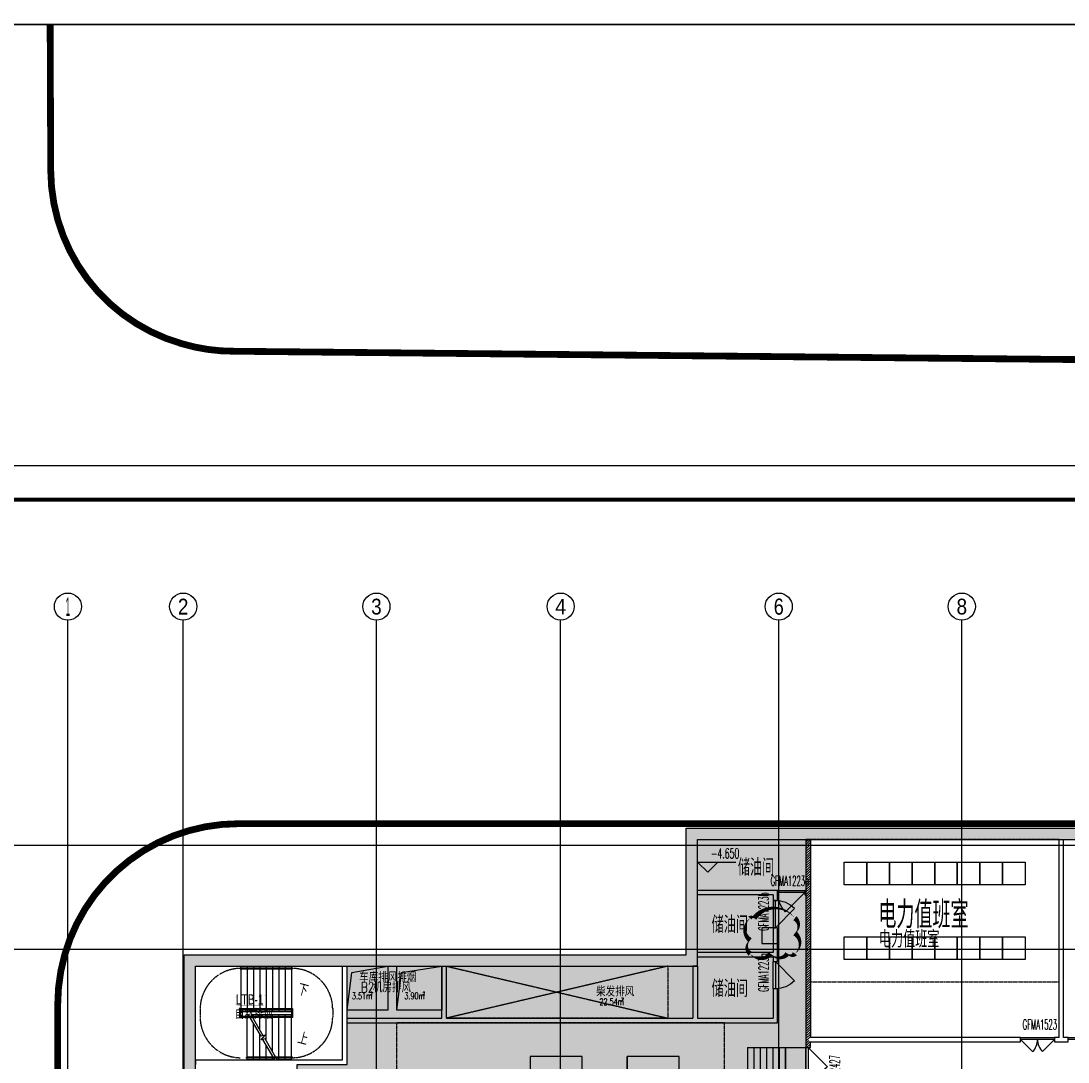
# Model space of a CAD drawing. Extents: x -12047294 to -5625356, y -1456591 to -622873.
# Drawn here: x -6088164 to -6041836, y -668914 to -622873 of the extents above; entities that cross this region are included whole.
import ezdxf
from ezdxf.enums import TextEntityAlignment as Align

# ---------------------------------------------------------------- set-up
doc = ezdxf.new("R2010")
doc.units = 0
doc.header["$LTSCALE"] = 10
doc.header["$MEASUREMENT"] = 0
for name, pattern in [('__DASH', [0.35, 0.25, -0.1]), ('DASH', [0.35, 0.25, -0.1]), ('DASHDOT', [1, 0.5, -0.25, 0, -0.25]), ('DOTE', [2.42, 2, -0.2, 0.02, -0.2])]:
    doc.linetypes.add(name, pattern=pattern)
for name, color, linetype in [('A-COLUMN', 10, 'Continuous'), ('A-COLUMNH', 252, 'Continuous'), ('A-DIMAXIS', 3, 'Continuous'), ('A-DIMELVE', 3, 'Continuous'), ('A-DIMLEAD', 130, 'Continuous'), ('A-DIMSYMB', 3, 'Continuous'), ('A-DOORWIN', 151, 'Continuous'), ('A-FireH', 6, 'Continuous'), ('A-Hatch-降板', 251, 'Continuous'), ('A-HOLE', 30, 'Continuous'), ('A-Hole-up', 40, 'DASH'), ('A-STAIR', 152, 'Continuous'), ('A-STAIRS', 150, 'Continuous'), ('A-stru-conc', 1, 'Continuous'), ('A-TEXTDOOR', 181, 'Continuous'), ('A-TextNum', 211, 'Continuous'), ('A-TextRoom', 7, 'Continuous'), ('A-TEXTROOM-AREA', 33, 'Continuous'), ('A-TK', 7, 'Continuous'), ('A-WALL', 2, 'Continuous'), ('AXIS_TEXT', 7, 'Continuous'), ('A用地红线', 10, 'Continuous'), ('DOTE', 9, 'DOTE'), ('EPD-SUBS-EQUI', 156, 'Continuous'), ('EPD-SUBS-NOTE', 156, 'Continuous'), ('EPD-SYST-NOTE', 156, 'Continuous'), ('EPD-TEXT', 156, 'Continuous'), ('PUB_HATCH', 252, 'Continuous'), ('图框', 7, 'Continuous'), ('电气', 156, 'Continuous')]:
    doc.layers.add(name, color=color, linetype=linetype)
doc.layers.add('A-本次修改', color=6, linetype='Continuous', plot=False)
doc.styles.add('_TCH_AXIS', font='tjromand.shx', dxfattribs={"bigfont": 'tjhts.shx'})
doc.styles.add('_TCH_DIM', font='tjromans.shx', dxfattribs={"width": 0.8, "bigfont": 'tjhztxt.shx'})
doc.styles.add('_TCH_SPACE', font='tjromans.shx', dxfattribs={"height": 5, "bigfont": 'tjhztxt.shx'})
doc.styles.add('_TCH_WINDOW', font='tjromans.shx', dxfattribs={"width": 0.7, "height": 3.5, "bigfont": 'tjhztxt.shx'})
doc.styles.add('CC', font='tj-romans1.shx', dxfattribs={"width": 0.6, "bigfont": 'tj-hztxt1.shx'})
doc.styles.add('COMPLEX', font='COMPLEX')
doc.styles.add('DIM_FONT', font='romanc.shx', dxfattribs={"width": 0.8, "bigfont": 'hztxt.shx'})
doc.styles.add('HZ', font='tjromans.shx', dxfattribs={"width": 0.6, "bigfont": 'tjhztxt.shx'})
doc.styles.add('TJ_hztxt', font='tjromans.shx', dxfattribs={"width": 0.7, "bigfont": 'tjhztxt.shx'})
doc.styles.add('TKZ1_tjhts.shx', font='tjromant.shx', dxfattribs={"bigfont": 'tjhts.shx'})
doc.styles.add('房间功能', font='tjromand.shx', dxfattribs={"width": 0.75, "bigfont": 'tjhts.shx'})
doc.styles.add('注解汉字', font='tjromans.shx', dxfattribs={"width": 0.75, "bigfont": 'tjhztxt.shx'})
doc.dimstyles.new('DIMN120', dxfattribs={"dimscale": 1.2, "dimtxt": 300, "dimasz": 100, "dimexe": 250, "dimexo": 300, "dimgap": 100, "dimtad": 1, "dimdec": 0, "dimzin": 0, "dimdsep": 46, "dimtxsty": 'DIM_FONT', "dimblk": 'ARCHTICK', "dimcen": 0.09, "dimclrt": 256, "dimazin": 2, "dimtfac": 1, "dimtdec": 0, "dimtix": 1, "dimtmove": 2, "dimatfit": 3, "dimldrblk": 'ARCHTICK', "dimfxl": 1, "dimtolj": 1, "dimtzin": 0, "dimarcsym": 0})
pattern_1 = [(45, (0, 53.85), (-53.0330298, 53.0330298), [])]

# ---------------------------------------------------------------- blocks, each defined once
blk = doc.blocks.new('fdsfasd4#$$$')
at = {"layer": 'A-COLUMNH'}
for points in [[(10143156, -2079809), (10143656, -2080309), (10143656, -2074709), (10143156, -2074209)], [(10120957, -2096209), (10121457, -2096709), (10121457, -2080309), (10120957, -2079809)], [(10120957, -2079809), (10121457, -2080309), (10143656, -2080309), (10143156, -2079809)]]:
    blk.add_hatch(color=256, dxfattribs=at).paths.add_polyline_path(points)
at = {"layer": 'PUB_HATCH'}
blk.add_hatch(color=256, dxfattribs=at).paths.add_polyline_path([(10143156, -2074209), (10143656, -2074709), (10182015, -2074709), (10182091, -2074209)])
at = {"layer": 'A-COLUMN'}
for p, q in [((10143156, -2074209), (10182091, -2074209)), ((10143156, -2079809), (10143156, -2074209)), ((10143656, -2074709), (10182015, -2074709)), ((10143656, -2080309), (10143656, -2074709)), ((10120957, -2096209), (10120957, -2079809)), ((10120957, -2079809), (10143156, -2079809)), ((10121457, -2096709), (10121457, -2080309)), ((10121457, -2080309), (10143656, -2080309))]:
    blk.add_line(p, q, dxfattribs=at)
blk = doc.blocks.new('A$C27871EEA')
at = {"layer": 'EPD-SUBS-EQUI'}
for points in [[(-9500, -1000), (-8500, -1000), (-8500, -2000), (-9500, -2000)], [(-8500, -1000), (-7500, -1000), (-7500, -2000), (-8500, -2000)], [(-7500, -1000), (-6500, -1000), (-6500, -2000), (-7500, -2000)], [(-6500, -1000), (-5500, -1000), (-5500, -2000), (-6500, -2000)], [(-5500, -1000), (-4500, -1000), (-4500, -2000), (-5500, -2000)], [(-4500, -1000), (-3500, -1000), (-3500, -2000), (-4500, -2000)], [(-3500, -1000), (-2500, -1000), (-2500, -2000), (-3500, -2000)], [(-2500, -1000), (-1500, -1000), (-1500, -2000), (-2500, -2000)], [(-9500, -4300), (-8500, -4300), (-8500, -5300), (-9500, -5300)], [(-8500, -4300), (-7500, -4300), (-7500, -5300), (-8500, -5300)], [(-7500, -4300), (-6500, -4300), (-6500, -5300), (-7500, -5300)], [(-6500, -4300), (-5500, -4300), (-5500, -5300), (-6500, -5300)], [(-5500, -4300), (-4500, -4300), (-4500, -5300), (-5500, -5300)], [(-4500, -4300), (-3500, -4300), (-3500, -5300), (-4500, -5300)], [(-3500, -4300), (-2500, -4300), (-2500, -5300), (-3500, -5300)], [(-2500, -4300), (-1500, -4300), (-1500, -5300), (-2500, -5300)]]:
    blk.add_lwpolyline(points, close=True, dxfattribs=at)
at = {"layer": 'EPD-SYST-NOTE', "linetype": 'DASH'}
blk.add_lwpolyline([(0, 0), (-11000, 0), (-11000, -6300), (0, -6300)], close=True, dxfattribs=at)
at = {"layer": 'EPD-TEXT', "style": 'CC', "width": 0.7}
blk.add_text('电力值班室', height=1200, rotation=0, dxfattribs=at).set_placement((-7992, -3928))
blk = doc.blocks.new('A$C37811BBD')
at = {"layer": 'A-DIMSYMB', "color": 0}
for points in [[(2380, -1000, 0, 0, 0), (-925, -1000, 0, 0, 0), (-925, -3150, 0, 0, 0), (390, -3150, 120, 0, 0), (840, -3150, 0, 0, 0)], [(2380, -3150, 0, 0, 0), (1570, -3150, 120, 0, 0), (1120, -3150, 0, 0, 0)]]:
    blk.add_lwpolyline(points, format="xyseb", dxfattribs=at)
at = {"layer": 'A-STAIR', "color": 0}
for p, q in [((0, 0), (2240, 0)), ((0, 0), (0, -2000)), ((-25, -75), (2290, -75)), ((-25, -75), (-25, -125)), ((-25, -125), (2290, -125)), ((280, 0), (280, -2000)), ((560, 0), (560, -2000)), ((840, 0), (840, -2000)), ((1120, 0), (1120, -2000)), ((1400, 0), (1400, -2000)), ((1680, 0), (1680, -2000)), ((1960, 0), (1960, -2000)), ((2240, 0), (2240, -2000)), ((2290, -75), (2290, -125)), ((-50, -2275), (-50, -1875)), ((-50, -1875), (2290, -1875)), ((2290, -2275), (-50, -2275)), ((0, -2225), (0, -1925)), ((0, -1925), (2240, -1925)), ((0, -2000), (2240, -2000)), ((2240, -2225), (0, -2225)), ((345, -2150), (280, -2150)), ((280, -4150), (280, -2150)), ((895, -3103), (345, -2150)), ((2240, -2150), (460, -2150)), ((995, -3076), (460, -2150)), ((560, -2323), (560, -2150)), ((840, -2808), (840, -2150)), ((1120, -3292), (1120, -2150)), ((1400, -3777), (1400, -2150)), ((1680, -4150), (1680, -2150)), ((1960, -4150), (1960, -2150)), ((2240, -1925), (2240, -2225)), ((2240, -4150), (2240, -2150)), ((2290, -1875), (2290, -2275)), ((560, -4150), (560, -2523)), ((840, -4150), (840, -3008)), ((1075, -3055), (895, -3103)), ((903, -3261), (1075, -3055)), ((1075, -3214), (903, -3261)), ((1500, -4150), (975, -3241)), ((1615, -4150), (1075, -3214)), ((1120, -4150), (1120, -3492)), ((2290, -4025), (255, -4025)), ((255, -4075), (255, -4025)), ((2290, -4075), (255, -4075)), ((1500, -4150), (280, -4150)), ((1400, -4150), (1400, -3977)), ((2240, -4150), (1615, -4150)), ((2290, -4075), (2290, -4025))]:
    blk.add_line(p, q, dxfattribs=at)
at = {"layer": 'A-STAIRS', "color": 253, "linetype": '__DASH'}
for points in [[(-1800, -1875), (-1800, -2250)], [(4065, -1875), (4065, -2250)]]:
    blk.add_lwpolyline(points, dxfattribs=at)
at = {"layer": 'A-STAIRS'}
blk.add_lwpolyline([(0, -2275), (0, -1875)], dxfattribs=at)
at = {"layer": 'A-STAIRS', "color": 253, "linetype": '__DASH'}
for centre, start, end in [((0, -1900), 90.7958, 180), ((2265, -1900), 0, 89.2042), ((0, -2250), 180, 269.2042), ((2265, -2250), 270.7958, 0)]:
    blk.add_arc(centre, 1800, start, end, dxfattribs=at)
at = {"layer": 'A-TK', "color": 0, "style": '_TCH_DIM', "width": 0.8}
for s, p in [('下', (2472, -1254)), ('上', (2472, -3404))]:
    blk.add_text(s, height=525, rotation=345.5304, dxfattribs=at).set_placement(p)
blk = doc.blocks.new('_ArchTick')
at = {"color": 0, "linetype": 'ByBlock', "const_width": 0.4}
blk.add_lwpolyline([(-0.5, -0.5), (0.5, 0.5)], dxfattribs=at)
blk = doc.blocks.new('*D96')
at = {"layer": 'Defpoints', "color": 0, "transparency": 16777216}
for p in [(5783, -256), (5359, -1756), (5783, -1756)]:
    blk.add_point(p, dxfattribs=at)
at = {"layer": '电气', "color": 0, "lineweight": -2, "transparency": 16777216}
for p, q in [((5483, -256), (5109, -256)), ((5359, -256), (5359, -1756)), ((5483, -1756), (5109, -1756))]:
    blk.add_line(p, q, dxfattribs=at)
at = {"layer": '电气', "color": 0, "lineweight": -2, "transparency": 16777216, "xscale": 100, "yscale": 100, "zscale": 100}
for p, rotation in [((5359, -256), 90), ((5359, -1756), 270)]:
    blk.add_blockref('_ArchTick', p, dxfattribs=dict(at, rotation=rotation))
at = {"layer": '电气', "transparency": 16777216, "insert": (5109, -1006), "char_height": 300, "attachment_point": 5, "rotation": 90, "style": 'TJ_hztxt'}
blk.add_mtext('\\A1;1500', dxfattribs=at)
blk = doc.blocks.new('*D97')
at = {"layer": 'Defpoints', "color": 0, "transparency": 16777216}
for p in [(5783, -7056), (5359, -9056), (5783, -9056)]:
    blk.add_point(p, dxfattribs=at)
at = {"layer": '电气', "color": 0, "lineweight": -2, "transparency": 16777216}
for p, q in [((5483, -7056), (5109, -7056)), ((5359, -7056), (5359, -9056)), ((5483, -9056), (5109, -9056))]:
    blk.add_line(p, q, dxfattribs=at)
at = {"layer": '电气', "color": 0, "lineweight": -2, "transparency": 16777216, "xscale": 100, "yscale": 100, "zscale": 100}
for p, rotation in [((5359, -7056), 90), ((5359, -9056), 270)]:
    blk.add_blockref('_ArchTick', p, dxfattribs=dict(at, rotation=rotation))
at = {"layer": '电气', "transparency": 16777216, "insert": (5109, -8056), "char_height": 300, "attachment_point": 5, "rotation": 90, "style": 'TJ_hztxt'}
blk.add_mtext('\\A1;2000', dxfattribs=at)
blk = doc.blocks.new('*D98')
at = {"layer": 'Defpoints', "color": 0, "transparency": 16777216}
for p in [(6800, -2708), (6800, -3131), (8800, -3131)]:
    blk.add_point(p, dxfattribs=at)
at = {"layer": '电气', "color": 0, "lineweight": -2, "transparency": 16777216}
for p, q in [((6800, -2831), (6800, -2458)), ((8800, -2708), (6800, -2708)), ((8800, -2831), (8800, -2458))]:
    blk.add_line(p, q, dxfattribs=at)
at = {"layer": '电气', "color": 0, "lineweight": -2, "transparency": 16777216, "xscale": 100, "yscale": 100, "zscale": 100, "rotation": 180}
blk.add_blockref('_ArchTick', (6800, -2708), dxfattribs=at)
at = {"layer": '电气', "color": 0, "lineweight": -2, "transparency": 16777216, "xscale": 100, "yscale": 100, "zscale": 100}
blk.add_blockref('_ArchTick', (8800, -2708), dxfattribs=at)
at = {"layer": '电气', "transparency": 16777216, "insert": (7800, -2458), "char_height": 300, "attachment_point": 5, "style": 'TJ_hztxt'}
blk.add_mtext('\\A1;2000', dxfattribs=at)
blk = doc.blocks.new('*D99')
at = {"layer": 'Defpoints', "color": 0, "transparency": 16777216}
for p in [(11100, -2708), (11100, -3131), (13100, -3131)]:
    blk.add_point(p, dxfattribs=at)
at = {"layer": '电气', "color": 0, "lineweight": -2, "transparency": 16777216}
for p, q in [((11100, -2831), (11100, -2458)), ((13100, -2708), (11100, -2708)), ((13100, -2831), (13100, -2458))]:
    blk.add_line(p, q, dxfattribs=at)
at = {"layer": '电气', "color": 0, "lineweight": -2, "transparency": 16777216, "xscale": 100, "yscale": 100, "zscale": 100, "rotation": 180}
blk.add_blockref('_ArchTick', (11100, -2708), dxfattribs=at)
at = {"layer": '电气', "color": 0, "lineweight": -2, "transparency": 16777216, "xscale": 100, "yscale": 100, "zscale": 100}
blk.add_blockref('_ArchTick', (13100, -2708), dxfattribs=at)
at = {"layer": '电气', "transparency": 16777216, "insert": (12100, -2458), "char_height": 300, "attachment_point": 5, "style": 'TJ_hztxt'}
blk.add_mtext('\\A1;2000', dxfattribs=at)
blk = doc.blocks.new('*D100')
at = {"layer": 'Defpoints', "color": 0, "transparency": 16777216}
for p in [(2500, -2708), (2500, -3131), (4500, -3131)]:
    blk.add_point(p, dxfattribs=at)
at = {"layer": '电气', "color": 0, "lineweight": -2, "transparency": 16777216}
for p, q in [((2500, -2831), (2500, -2458)), ((4500, -2708), (2500, -2708)), ((4500, -2831), (4500, -2458))]:
    blk.add_line(p, q, dxfattribs=at)
at = {"layer": '电气', "color": 0, "lineweight": -2, "transparency": 16777216, "xscale": 100, "yscale": 100, "zscale": 100, "rotation": 180}
blk.add_blockref('_ArchTick', (2500, -2708), dxfattribs=at)
at = {"layer": '电气', "color": 0, "lineweight": -2, "transparency": 16777216, "xscale": 100, "yscale": 100, "zscale": 100}
blk.add_blockref('_ArchTick', (4500, -2708), dxfattribs=at)
at = {"layer": '电气', "transparency": 16777216, "insert": (3500, -2458), "char_height": 300, "attachment_point": 5, "style": 'TJ_hztxt'}
blk.add_mtext('\\A1;2000', dxfattribs=at)
blk = doc.blocks.new('*D101')
at = {"layer": 'Defpoints', "color": 0, "transparency": 16777216}
for p in [(15200, -2708), (15200, -3131), (17000, -3131)]:
    blk.add_point(p, dxfattribs=at)
at = {"layer": '电气', "color": 0, "lineweight": -2, "transparency": 16777216}
for p, q in [((15200, -2831), (15200, -2458)), ((17000, -2708), (15200, -2708)), ((17000, -2831), (17000, -2458))]:
    blk.add_line(p, q, dxfattribs=at)
at = {"layer": '电气', "color": 0, "lineweight": -2, "transparency": 16777216, "xscale": 100, "yscale": 100, "zscale": 100, "rotation": 180}
blk.add_blockref('_ArchTick', (15200, -2708), dxfattribs=at)
at = {"layer": '电气', "color": 0, "lineweight": -2, "transparency": 16777216, "xscale": 100, "yscale": 100, "zscale": 100}
blk.add_blockref('_ArchTick', (17000, -2708), dxfattribs=at)
at = {"layer": '电气', "transparency": 16777216, "insert": (16100, -2458), "char_height": 300, "attachment_point": 5, "style": 'TJ_hztxt'}
blk.add_mtext('\\A1;1800', dxfattribs=at)
blk = doc.blocks.new('ASDQ4354665@#@#4')
at = {"layer": 'A-Hatch-降板', "linetype": '__DASH', "ltscale": 2}
h = blk.add_hatch(color=256, dxfattribs=at)
h.dxf.hatch_style = 1
h.paths.add_polyline_path([(-6053436, -677473), (-6072086, -677473), (-6072086, -671173), (-6075936, -671173), (-6075936, -669023), (-6073736, -669023), (-6073736, -664673), (-6058238, -664673), (-6058238, -659073), (-6053436, -659073)])
blk.add_lwpolyline([(-6053436, -677473), (-6072086, -677473), (-6072086, -671173), (-6075936, -671173), (-6075936, -669023), (-6073736, -669023), (-6073736, -664673), (-6058238, -664673), (-6058238, -659073), (-6053436, -659073)], close=True)
blk = doc.blocks.new('2015建筑类图框_A0')
at = {"const_width": 1.2}
blk.add_lwpolyline([(25, 831), (1179, 831), (1179, 10), (25, 10), (25, 831)], close=True, dxfattribs=at)
at = {"layer": '图框'}
blk.add_line((1189, 841), (0, 841), dxfattribs=at)
at = {"style": 'TKZ1_tjhts.shx', "flags": 1}
for tag, p in [('CLIENT', (1139, 392.88)), ('PROJETNAME', (1139, 295.72)), ('SHEETTITLE', (1139, 138.31))]:
    blk.add_attdef(tag, text='', height=5, dxfattribs=at).set_placement(p, align=Align.MIDDLE_CENTER)
at = {"style": 'TKZ1_tjhts.shx'}
for tag, height, p in [('SUB-PROJECT', 3.6, (1149, 282)), ('SPRONO', 3, (1168.85, 271.46)), ('DISLIN', 3.6, (1129.11, 125.02)), ('STAGE', 3.6, (1168.85, 124.59)), ('SHENO', 3, (1128.97, 114.1)), ('REV', 3, (1168.42, 115.09))]:
    blk.add_attdef(tag, text='', height=height, dxfattribs=at).set_placement(p, align=Align.MIDDLE_CENTER)
at = {"style": 'TKZ1_tjhts.shx', "width": 0.6}
blk.add_attdef('PRONO', text='', height=3, dxfattribs=at).set_placement((1129.12, 271.77), align=Align.MIDDLE_CENTER)
blk = doc.blocks.new('*U174')
at = {"layer": '图框'}
blk.add_blockref('2015建筑类图框_A0', (0, 0), dxfattribs=at)
blk = doc.blocks.new('$DorLib2D$00000116')
at = {"color": 0}
for p, q in [((-0.5, 0), (-0.146, 0.354)), ((0.5, 0), (0.146, 0.354))]:
    blk.add_line(p, q, dxfattribs=at)
for centre, start, end in [((-0.5, 0), 0, 45), ((0.5, 0), 135, 180)]:
    blk.add_arc(centre, 0.5, start, end, dxfattribs=at)
blk = doc.blocks.new('$DorLib2D$00000114')
at = {"color": 0}
blk.add_line((0.5, 0), (-0.207, 0.707), dxfattribs=at)
blk.add_arc((0.5, 0), 1, 135, 180, dxfattribs=at)
blk = doc.blocks.new('_FZH')
blk.add_lwpolyline([(-0.5, -0.5), (0.5, -0.5), (0.5, 0.5), (-0.5, 0.5)], close=True)
at = {"layer": 'PUB_HATCH'}
blk.add_solid([(-0.5, -0.5), (0.5, -0.5), (-0.5, 0.5), (0.5, 0.5)], dxfattribs=at)
blk = doc.blocks.new('_AXISO')
blk.add_circle((0, 0), 0.5)
at = {"layer": 'AXIS_TEXT', "style": 'COMPLEX', "width": 1.041667}
blk.add_attdef('A', text='', height=0.56, dxfattribs=at).set_placement((-0.25, -0.28), (0.25, -0.28), align=Align.FIT)
blk = doc.blocks.new('A$C25566F0D')
at = {"layer": 'EPD-SYST-NOTE', "linetype": 'DASH'}
for p, q in [((2500, -256, 100), (17000, -256, 100)), ((2500, -9056, 100), (2500, -256, 100)), ((17000, -9056, 100), (17000, -256, 100)), ((2500, -9056, 100), (17000, -9056, 100))]:
    blk.add_line(p, q, dxfattribs=at)
at = {"layer": 'EPD-SYST-NOTE'}
for p, q in [((4500, -7056, 100), (4500, -1756, 100)), ((4500, -1756, 100), (6800, -1756, 100)), ((6800, -7056, 100), (6800, -1756, 100))]:
    blk.add_line(p, q, dxfattribs=at)
at = {"layer": 'EPD-SYST-NOTE', "elevation": 100}
for points in [[(4500, -7056), (4500, -1756), (6800, -1756), (6800, -7056)], [(8800, -7056), (8800, -1756), (11100, -1756), (11100, -7056)], [(13100, -7056), (13100, -2656), (15200, -2656), (15200, -7056)]]:
    blk.add_lwpolyline(points, close=True, dxfattribs=at)
at = {"layer": 'EPD-SUBS-NOTE', "style": 'HZ', "width": 0.3}
for s, p in [('1500KW/1875KVA', (5728.1, -4368.5, 100)), ('1500KW/1875KVA', (10028.1, -4368.5, 100)), ('800KW/1000KVA', (14185, -4368.5, 100)), ('租户专用', (13670.5, -4368.5, 100)), ('大楼', (5213.6, -4368.5, 100)), ('大楼', (9513.6, -4368.5, 100))]:
    blk.add_text(s, height=400, rotation=270, dxfattribs=at).set_placement(p, align=Align.MIDDLE)
at = {"layer": 'EPD-TEXT', "style": 'CC', "width": 0.7}
for s, rotation, p in [('柴油发电机房', 90, (12664.8, -7323, 100)), ('控制室', 270, (19243.3, -4625.5))]:
    blk.add_text(s, height=1200, rotation=rotation, dxfattribs=at).set_placement(p)
at = {"layer": '电气'}
for base, p1, p2, picture, middle in [((5359.4, -1756, 100), (5782.5, -256, 100), (5782.5, -1756, 100), '*D96', (5109.4, -1006, 100)), ((5359.4, -9056, 100), (5782.5, -7056, 100), (5782.5, -9056, 100), '*D97', (5109.4, -8056, 100))]:
    dim = blk.add_linear_dim(base=base, p1=p1, p2=p2, angle=90, dimstyle='DIMN120', override={"dimscale": 1, "dimtxsty": 'TJ_hztxt'}, dxfattribs=at)
    dim.commit()
    dim.dimension.update_dxf_attribs({"geometry": picture, "text_midpoint": middle})
for base, p1, p2, picture, middle in [((2500, -2707.9, 100), (4500, -3131, 100), (2500, -3131, 100), '*D100', (3500, -2457.9, 100)), ((6800, -2707.9, 100), (8800, -3131, 100), (6800, -3131, 100), '*D98', (7800, -2457.9, 100)), ((11100, -2707.9, 100), (13100, -3131, 100), (11100, -3131, 100), '*D99', (12100, -2457.9, 100)), ((15200, -2707.9, 100), (17000, -3131, 100), (15200, -3131, 100), '*D101', (16100, -2457.9, 100))]:
    dim = blk.add_linear_dim(base=base, p1=p1, p2=p2, dimstyle='DIMN120', override={"dimscale": 1, "dimtxsty": 'TJ_hztxt'}, dxfattribs=at)
    dim.commit()
    dim.dimension.update_dxf_attribs({"geometry": picture, "text_midpoint": middle})

msp = doc.modelspace()

# ---------------------------------------------------------------- hatches: boundary and pattern name
at = {"layer": 'A-FireH'}
h = msp.add_hatch(dxfattribs=at)
h.set_pattern_fill('普通砖', color=256, scale=30, style=0)
h.set_pattern_definition(pattern_1)
h.paths.add_polyline_path([(-6053436.1, -659068.1), (-6053436.1, -668023.5), (-6053302.8, -667956.8), (-6053236.1, -667823.4), (-6053236.1, -659068.1)])
h = msp.add_hatch(dxfattribs=at)
h.set_pattern_fill('普通砖', color=256, scale=30, style=0)
h.set_pattern_definition(pattern_1)
h.paths.add_polyline_path([(-6053436.1, -668023.5), (-6053436.1, -668273.5), (-6053236.1, -668273.5), (-6053236.1, -668023.4), (-6053302.8, -667956.8)])

# ---------------------------------------------------------------- linework, layer by layer
at = {"layer": 'A-DIMAXIS'}
for p, q in [((-6086086.1, -655372.8), (-6086086.1, -649372.8)), ((-6080986.1, -655372.8), (-6080986.1, -649372.8)), ((-6072436.1, -655372.8), (-6072436.1, -649372.8)), ((-6064286.1, -655372.8), (-6064286.1, -649372.8)), ((-6054636.1, -655372.8), (-6054636.1, -649372.8)), ((-6046536.1, -655372.8), (-6046536.1, -649372.8))]:
    msp.add_line(p, q, dxfattribs=at)
at = {"layer": 'A-DIMELVE'}
for p, q in [((-6057776.3, -660518.5), (-6058226.3, -660068.5)), ((-6058226.3, -660068.5), (-6056531, -660068.5)), ((-6057776.3, -660518.5), (-6057326.3, -660068.5))]:
    msp.add_line(p, q, dxfattribs=at)
at = {"layer": 'A-DOORWIN'}
for points in [[(-6054686.1, -661423.4), (-6054686.1, -661323.4), (-6053486.1, -661323.4), (-6053486.1, -661423.4)], [(-6054786.2, -661773.4), (-6054886.1, -661773.4), (-6054886.1, -662973.4), (-6054786.2, -662973.4)], [(-6054786.2, -665673.4), (-6054886.1, -665673.4), (-6054886.1, -664473.4), (-6054786.2, -664473.4)], [(-6043936.1, -667823.4), (-6042436.1, -667823.4), (-6042436.1, -667923.4), (-6043936.1, -667923.4)], [(-6041836.1, -667823.4), (-6040336.1, -667823.4), (-6040336.1, -667923.4), (-6041836.1, -667923.4)], [(-6053436.1, -670673.5), (-6053436.1, -668273.5), (-6053336.1, -668273.5), (-6053336.1, -670673.5)]]:
    msp.add_lwpolyline(points, close=True, dxfattribs=at)
at = {"layer": 'A-HOLE'}
for points in [[(-6073736.1, -666623.4), (-6073525.9, -664948), (-6071936.1, -664673.4)], [(-6071536.1, -666623.4), (-6071325.9, -664948), (-6069536.1, -664673.4)]]:
    msp.add_lwpolyline(points, dxfattribs=at)
for points in [[(-6073736.1, -664673.4), (-6071936.1, -664673.4), (-6071936.1, -666623.4), (-6073736.1, -666623.4)], [(-6071536.1, -664673.4), (-6069536.1, -664673.4), (-6069536.1, -666623.4), (-6071536.1, -666623.4)]]:
    msp.add_lwpolyline(points, close=True, dxfattribs=at)
at = {"layer": 'A-Hole-up'}
msp.add_lwpolyline([(-6059536.1, -664673.4), (-6059536.1, -666973.4), (-6069336.1, -666973.4), (-6069336.1, -664673.4)], close=True, dxfattribs=at)
for points in [[(-6059536.1, -664673.4), (-6069336.1, -666973.4)], [(-6069336.1, -664673.4), (-6059536.1, -666973.4)]]:
    msp.add_lwpolyline(points, dxfattribs=at)
at = {"layer": 'A-STAIRS', "color": 0}
for p, q in [((-6056016.1, -668273.5), (-6054336.1, -668273.5)), ((-6056016.1, -668273.5), (-6056016.1, -670673.5)), ((-6055736.1, -668273.5), (-6055736.1, -670673.5)), ((-6055456.1, -668273.5), (-6055456.1, -670673.5)), ((-6055176.1, -668273.5), (-6055176.1, -670673.5)), ((-6054896.1, -668273.5), (-6054896.1, -670673.5)), ((-6054616.1, -668273.5), (-6054616.1, -670673.5)), ((-6054336.1, -668273.5), (-6054336.1, -670673.5))]:
    msp.add_line(p, q, dxfattribs=at)
at = {"layer": 'A-STAIRS'}
msp.add_lwpolyline([(-6054336.1, -668273.5), (-6053436.1, -668273.5), (-6053436.1, -670673.5), (-6054336.1, -670673.5)], close=True, dxfattribs=at)
at = {"layer": 'A-TextNum', "const_width": 5, "elevation": -100}
msp.add_lwpolyline([(-6078546.1, -665963.3), (-6077419.4, -665963.3, -0.4142136), (-6077284.4, -666098.3), (-6077284.4, -666291, -0.4142136), (-6077419.4, -666426), (-6078546.1, -666426, -0.4142136), (-6078681.1, -666291), (-6078681.1, -666098.3, -0.4142136)], format="xyb", close=True, dxfattribs=at)
at = {"layer": 'A-WALL'}
for p, q in [((-6053436.1, -659068.1), (-6053436.1, -668023.5)), ((-6053236.1, -659068.1), (-6053436.1, -659068.1)), ((-6053236.1, -659068.1), (-6053236.1, -667823.4)), ((-6042236.1, -667823.4), (-6042236.1, -659068)), ((-6042236.1, -659068), (-6042036.1, -659068)), ((-6042036.1, -667823.4), (-6042036.1, -659068)), ((-6054886.1, -661323.4), (-6058237.8, -661323.4)), ((-6058237.8, -661523.4), (-6058237.8, -661323.4)), ((-6054886.1, -661523.4), (-6058237.8, -661523.4)), ((-6054686.1, -661323.4), (-6054886.1, -661323.4)), ((-6054886.1, -661523.4), (-6054886.1, -661773.4)), ((-6054686.1, -661523.4), (-6054686.1, -661323.4)), ((-6054686.1, -661773.4), (-6054686.1, -661523.4)), ((-6053436.1, -661323.4), (-6053486.1, -661323.4)), ((-6053486.1, -661323.4), (-6053486.1, -661523.4)), ((-6053486.1, -661523.4), (-6053436.1, -661523.4)), ((-6053436.1, -661523.4), (-6053436.1, -661323.4)), ((-6054886.1, -661773.4), (-6054686.1, -661773.4)), ((-6054686.1, -662973.4), (-6054886.1, -662973.4)), ((-6054886.1, -662973.4), (-6054886.1, -664073.4)), ((-6054686.1, -664273.4), (-6054686.1, -662973.4)), ((-6054886.1, -664073.4), (-6058237.8, -664073.4)), ((-6058237.8, -664273.4), (-6058237.8, -664073.4)), ((-6054886.1, -664273.4), (-6058237.8, -664273.4)), ((-6054886.1, -664273.4), (-6054886.1, -664473.4)), ((-6054686.1, -664473.4), (-6054686.1, -664273.4)), ((-6073936.1, -667173.4), (-6073936.1, -664668.4)), ((-6073936.1, -664668.4), (-6073736.1, -664668.4)), ((-6073736.1, -666973.4), (-6073736.1, -664668.4)), ((-6069536.1, -666973.4), (-6069536.1, -664668)), ((-6069536.1, -664668), (-6069336.1, -664668)), ((-6069336.1, -666973.4), (-6069336.1, -664668)), ((-6058437.2, -664672.9), (-6058437.2, -666973.4)), ((-6058237.2, -664672.9), (-6058437.2, -664672.9)), ((-6058237.2, -664672.9), (-6058237.2, -666973.4)), ((-6054886.1, -664473.4), (-6054686.1, -664473.4)), ((-6054686.1, -665673.4), (-6054886.1, -665673.4)), ((-6054886.1, -665673.4), (-6054886.1, -666973.4)), ((-6054686.1, -667173.4), (-6054686.1, -665673.4)), ((-6073736.1, -666973.4), (-6069536.1, -666973.4)), ((-6069336.1, -666973.4), (-6058437.2, -666973.4)), ((-6058237.2, -666973.4), (-6054886.1, -666973.4)), ((-6073936.1, -668823.4), (-6073936.1, -667173.4)), ((-6073736.1, -667173.4), (-6069336.1, -667173.4)), ((-6073736.1, -669023.4), (-6073736.1, -667173.4)), ((-6069336.1, -667173.4), (-6058237.2, -667173.4)), ((-6058237.2, -667173.4), (-6054686.1, -667173.4)), ((-6053436.1, -668023.5), (-6053436.1, -668273.5)), ((-6043936.1, -667823.4), (-6053236.1, -667823.4)), ((-6053236.1, -668273.5), (-6053236.1, -668023.4)), ((-6053236.1, -668023.4), (-6043936.1, -668023.4)), ((-6043936.1, -668023.4), (-6043936.1, -667823.4)), ((-6042236.1, -667823.4), (-6042436.1, -667823.4)), ((-6042436.1, -667823.4), (-6042436.1, -668023.4)), ((-6042436.1, -668023.4), (-6042036.1, -668023.4)), ((-6041836.1, -667823.4), (-6042036.1, -667823.4)), ((-6042036.1, -668023.4), (-6041836.1, -668023.4)), ((-6041836.1, -668023.4), (-6041836.1, -667823.4)), ((-6053436.1, -668273.5), (-6053236.1, -668273.5)), ((-6080436.9, -668823.4), (-6075936.1, -668823.4)), ((-6080436.9, -668823.4), (-6080436.9, -669023.4)), ((-6075936.1, -668823.4), (-6073936.1, -668823.4))]:
    msp.add_line(p, q, dxfattribs=at)
at = {"layer": 'A-本次修改', "color": 3}
msp.add_lwpolyline([(-6055901, -662553.2, 0, 225, 0.5), (-6055901, -663528.2, 0, 225, 0.5), (-6055901, -664121.1, 0, 225, 0.5), (-6055001, -664121.1, 0, 225, 0.5), (-6054251, -664121.1, 0, 225, 0.5), (-6053922.8, -664121.1, 0, 225, 0.5), (-6053922.8, -663221.1, 0, 225, 0.5), (-6053922.8, -662553.2, 0, 225, 0.5), (-6055722.8, -662553.2, 0, 225, 0.5)], format="xyseb", close=True, dxfattribs=at)
at = {"layer": 'A用地红线', "color": 14, "linetype": 'DASHDOT', "ltscale": 3, "const_width": 300, "elevation": -100}
msp.add_lwpolyline([(-6086871.4, -623023.5), (-6086845.8, -629487.7, 0.333625), (-6081046.9, -637146.8, 0.0739432), (-6078717.3, -637480.2), (-6002872.2, -638230.5, 0.3930559), (-5991056.4, -630343.3), (-5991085.5, -623023.5)], format="xyb", dxfattribs=at)
msp.add_lwpolyline([(-6086536.7, -666374.4, -0.4142685), (-6078536.1, -658373.6), (-6011536.9, -658373.6, -0.4142223), (-5991536.1, -678373.5), (-5991536.9, -745373.9, -0.3336182), (-5997304.2, -753056.7, -0.0708226), (-5999536.8, -753373.6), (-6066536, -753373.5, -0.4142223), (-6086536.8, -733373.7), (-6086536.7, -666373.6)], format="xyb", close=True, dxfattribs=at)
at = {"layer": 'Defpoints', "color": 251, "elevation": -100}
for points in [[(-6142689.5, -793223.5), (-5902002.6, -793223.5), (-5902002.6, -623023.5), (-6142689.5, -623023.5)], [(-6126086.8, -623023.5), (-5955586.8, -623023.5), (-5955586.8, -793223.5), (-6126086.8, -793223.5)]]:
    msp.add_lwpolyline(points, close=True, dxfattribs=at)
at = {"layer": 'DOTE'}
for p, q in [((-6086086.1, -756373.6), (-6086086.1, -655372.8)), ((-6080986.1, -756373.6), (-6080986.1, -655372.8)), ((-6072436.1, -756373.6), (-6072436.1, -655372.8)), ((-6064286.1, -756373.6), (-6064286.1, -655372.8)), ((-6089538.8, -659323.4), (-5988539.2, -659323.4)), ((-6089538.8, -663923.4), (-5988539.2, -663923.4))]:
    msp.add_line(p, q, dxfattribs=at)
at = {"layer": 'DOTE', "linetype": 'DOTE'}
for p, q in [((-6054636.1, -756448.6), (-6054636.1, -655372.8)), ((-6046536.1, -756448.6), (-6046536.1, -655372.8))]:
    msp.add_line(p, q, dxfattribs=at)

# ---------------------------------------------------------------- block references
for name, p in [('ASDQ4354665@#@#4', (0, 0)), ('A$C27871EEA', (-6042236.1, -659073.2, -100)), ('A$C37811BBD', (-6078436.1, -664673.4))]:
    msp.add_blockref(name, p)
at = {"xscale": -1}
msp.add_blockref('A$C25566F0D', (-6054536.1, -666917.4), dxfattribs=at)
at = {"layer": 'A-COLUMN', "xscale": 700, "yscale": 700, "zscale": 700}
msp.add_blockref('_FZH', (-6055036.1, -663323.4, 0), dxfattribs=at)
at = {"layer": 'A-DIMAXIS'}
ref = msp.add_blockref('_AXISO', (-6086086.1, -648772.8), dxfattribs=dict(at, xscale=1200, yscale=1200, zscale=1200))
ref.add_attrib('A', '1', dxfattribs={"height": 817.2, "style": '_TCH_AXIS'}).set_placement((-6086183.4, -649181.4), (-6085988.9, -649181.4), align=Align.FIT)
ref = msp.add_blockref('_AXISO', (-6080986.1, -648772.8), dxfattribs=dict(at, xscale=1200, yscale=1200, zscale=1200))
ref.add_attrib('A', '2', dxfattribs={"height": 698.9, "style": '_TCH_AXIS'}).set_placement((-6081219.1, -649122.3), (-6080753.2, -649122.3), align=Align.FIT)
ref = msp.add_blockref('_AXISO', (-6072436.1, -648772.8), dxfattribs=dict(at, xscale=1200, yscale=1200, zscale=1200))
ref.add_attrib('A', '3', dxfattribs={"height": 698.9, "style": '_TCH_AXIS'}).set_placement((-6072669.1, -649122.3), (-6072203.2, -649122.3), align=Align.FIT)
ref = msp.add_blockref('_AXISO', (-6064286.1, -648772.8), dxfattribs=dict(at, xscale=1200, yscale=1200, zscale=1200))
ref.add_attrib('A', '4', dxfattribs={"height": 683.5, "style": '_TCH_AXIS'}).set_placement((-6064530.3, -649114.6), (-6064042, -649114.6), align=Align.FIT)
ref = msp.add_blockref('_AXISO', (-6054636.1, -648772.8), dxfattribs=dict(at, xscale=1200, yscale=1200, zscale=1200))
ref.add_attrib('A', '6', dxfattribs={"height": 714.2, "style": '_TCH_AXIS'}).set_placement((-6054857.2, -649129.9), (-6054415.1, -649129.9), align=Align.FIT)
ref = msp.add_blockref('_AXISO', (-6046536.1, -648772.8), dxfattribs=dict(at, xscale=1200, yscale=1200, zscale=1200))
ref.add_attrib('A', '8', dxfattribs={"height": 698.9, "style": '_TCH_AXIS'}).set_placement((-6046769.1, -649122.3), (-6046303.2, -649122.3), align=Align.FIT)
at = {"layer": 'A-DOORWIN'}
ref = msp.add_blockref('$DorLib2D$00000114', (-6054086.1, -661423.4), dxfattribs=dict(at, xscale=-1200, yscale=1200, zscale=-1200, rotation=180.0000000033488))
ref.add_attrib('A', 'GFMA1223a', (-6054995.4, -661126.7), dxfattribs={"layer": 'A-TEXTDOOR', "height": 446.25, "rotation": 0, "style": '_TCH_WINDOW', "width": 0.494118})
ref = msp.add_blockref('$DorLib2D$00000114', (-6054786.1, -662373.4), dxfattribs=dict(at, xscale=1200, yscale=1200, zscale=1200, rotation=270.0000000016905))
ref.add_attrib('A', 'GFMA1223b', (-6055082.9, -663111.3), dxfattribs={"layer": 'A-TEXTDOOR', "height": 446.25, "rotation": 90, "style": '_TCH_WINDOW', "width": 0.494118})
ref = msp.add_blockref('$DorLib2D$00000114', (-6054786.1, -665073.4), dxfattribs=dict(at, xscale=-1200, yscale=1200, zscale=-1200, rotation=270.0000000016905))
ref.add_attrib('A', 'GFMA1223a', (-6055082.9, -665807), dxfattribs={"layer": 'A-TEXTDOOR', "height": 446.25, "rotation": 90, "style": '_TCH_WINDOW', "width": 0.494118})
ref = msp.add_blockref('$DorLib2D$00000116', (-6043186.1, -667923.4), dxfattribs=dict(at, xscale=-1500, yscale=-1500, zscale=-1500, rotation=2.180396e-10))
ref.add_attrib('A', 'GFMA1523', (-6043843.4, -667476.7), dxfattribs={"layer": 'A-TEXTDOOR', "height": 446.25, "style": '_TCH_WINDOW', "width": 0.494118})
ref = msp.add_blockref('$DorLib2D$00000116', (-6053336.1, -669473.5), dxfattribs=dict(at, xscale=2400, yscale=2400, zscale=2400, rotation=269.9999999998425))
ref.add_attrib('A', 'GFMA2427', (-6051937.3, -670130.7), dxfattribs={"layer": 'A-TEXTDOOR', "height": 446.25, "rotation": 90, "style": '_TCH_WINDOW', "width": 0.494118})
at = {"layer": 'A-stru-conc'}
msp.add_blockref('fdsfasd4#$$$', (-16201893.9, 1415636.1, -100), dxfattribs=at)
at = {"layer": '图框', "xscale": 150, "yscale": 150, "zscale": 150}
msp.add_blockref('*U174', (-6102389.8, -768693.7, -200), dxfattribs=at)

# ---------------------------------------------------------------- texts
at = {"layer": 'A-DIMLEAD', "style": '注解汉字', "width": 0.75}
for s, p in [('车库排风排烟', (-6073199, -665379.4)), ('B2', (-6073124.5, -665832.1)), ('机房排风', (-6072592.2, -665832.1)), ('柴发排风', (-6062715.5, -666015.6))]:
    msp.add_text(s, height=450, dxfattribs=at).set_placement(p)
at = {"layer": 'A-TextNum', "style": '房间功能', "width": 0.75}
msp.add_text('LTB-1', height=450, dxfattribs=at).set_placement((-6078656.1, -666370.6, -100))
at = {"layer": 'A-TextRoom', "style": '注解汉字', "width": 0.75}
for s, p in [('储油间', (-6056441.8, -660680)), ('储油间', (-6057603.7, -663210.5)), ('电力值班室', (-6050202.8, -663853.6)), ('储油间', (-6057603.7, -666043.5))]:
    msp.add_text(s, height=750, dxfattribs=at).set_placement(p)
at = {"layer": 'A-TEXTROOM-AREA'}
for s, height, style, width, p in [('3.51m', 297.5, '_TCH_SPACE', 0.705882, (-6073521.5, -666137.9)), ('2', 148.8, '_TCH_SPACE', 0.705882, (-6072713.8, -665962.9)), ('3.90m', 297.5, '_TCH_SPACE', 0.705882, (-6071201, -666137.9)), ('2', 148.8, '_TCH_SPACE', 0.705882, (-6070393.3, -665962.9)), ('22.54m', 297.5, '_TCH_SPACE', 0.705882, (-6062567.9, -666396.4)), ('2', 148.8, '_TCH_SPACE', 0.705882, (-6061598.7, -666221.4)), ('自然排烟', 450, '注解汉字', 0.75, (-6078705.9, -667008.5))]:
    msp.add_text(s, height=height, dxfattribs=dict(at, style=style, width=width)).set_placement(p)
at = {"layer": 'A-TK', "style": '_TCH_DIM', "width": 0.564706}
msp.add_text('-4.650', height=446.25, dxfattribs=at).set_placement((-6057632.5, -659911))

doc.saveas('drawing.dxf')
